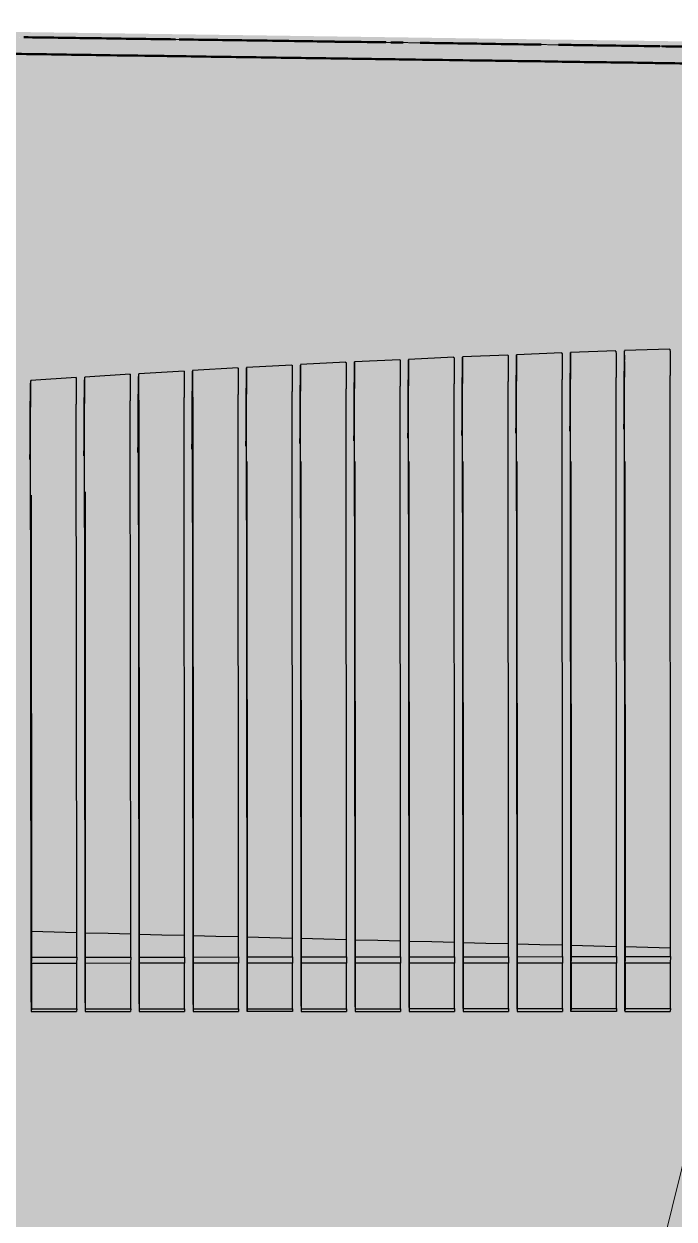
# Model space of a CAD drawing. Header units: metres. Extents: x 0 to 258, y 3 to 25.
# Drawn here: x 85.649 to 86.251, y 22.424 to 23.53 of the extents above; entities that cross this region are included whole.
import ezdxf

# ---------------------------------------------------------------- set-up
doc = ezdxf.new("R2010")
doc.units = ezdxf.units.M
doc.linetypes.add('JacobsDash', pattern=[0.0045, 0.003, -0.0015])
for name, color, linetype, lineweight in [('A-FLOR', 7, 'Continuous', 50), ('A-FLOR-HDLN', 7, 'JacobsDash', 18), ('A-GENM', 7, 'Continuous', 35), ('G-ANNO-TEXT', 7, 'Continuous', 9)]:
    doc.layers.add(name, color=color, linetype=linetype, lineweight=lineweight)

# ---------------------------------------------------------------- blocks, each defined once
blk = doc.blocks.new('BR08_SEATING_SOUTH 3 - BR08_SEATING_SOUTH 3-5677935-Section 194')
at = {"layer": 'A-GENM', "color": 254, "lineweight": 25, "true_color": 0xd4d4d4}
for p, q in [((-336.9088, 23.2257), (-336.9508, 23.224)), ((-336.8588, 23.2275), (-336.9008, 23.226)), ((-336.8509, 23.2236), (-336.8508, 23.2273)), ((-336.8088, 23.2292), (-336.8508, 23.2278)), ((-337.1088, 23.217), (-337.1508, 23.2148)), ((-337.1009, 23.2132), (-337.1008, 23.2168)), ((-337.0588, 23.2193), (-337.1008, 23.2173)), ((-337.0509, 23.2156), (-337.0516, 23.1961)), ((-337.0509, 23.2156), (-337.0508, 23.2192)), ((-337.0509, 23.1664), (-337.0509, 23.2156)), ((-337.0504, 22.6579), (-337.0509, 23.2156)), ((-337.0088, 23.2216), (-337.0508, 23.2197)), ((-337.0009, 23.2178), (-337.0016, 23.1983)), ((-337.0009, 23.2178), (-337.0008, 23.2215)), ((-337.0009, 23.1687), (-337.0009, 23.2178)), ((-337.0004, 22.6579), (-337.0009, 23.2178)), ((-336.9588, 23.2237), (-337.0008, 23.2219)), ((-336.9509, 23.2199), (-336.9516, 23.2004)), ((-336.9509, 23.2199), (-336.9508, 23.2235)), ((-336.9509, 23.1707), (-336.9509, 23.2199)), ((-336.9504, 22.6579), (-336.9509, 23.2199)), ((-336.9009, 23.2218), (-336.9016, 23.2024)), ((-336.9009, 23.2218), (-336.9008, 23.2255)), ((-336.9009, 23.1727), (-336.9009, 23.2218)), ((-336.9005, 22.6579), (-336.9009, 23.2218)), ((-336.8509, 23.2236), (-336.8516, 23.2042)), ((-336.8509, 23.1745), (-336.8509, 23.2236)), ((-336.8505, 22.6579), (-336.8509, 23.2236)), ((-337.3088, 23.2059), (-337.3508, 23.2033)), ((-337.3009, 23.2023), (-337.3008, 23.2059)), ((-337.2588, 23.2089), (-337.3008, 23.2064)), ((-337.2509, 23.2053), (-337.2516, 23.1856)), ((-337.2509, 23.2053), (-337.2508, 23.2089)), ((-337.2509, 23.1561), (-337.2509, 23.2053)), ((-337.2504, 22.6579), (-337.2509, 23.2053)), ((-337.2088, 23.2117), (-337.2508, 23.2094)), ((-337.2009, 23.208), (-337.2016, 23.1885)), ((-337.2009, 23.208), (-337.2008, 23.2117)), ((-337.2009, 23.1589), (-337.2009, 23.208)), ((-337.2004, 22.6579), (-337.2009, 23.208)), ((-337.1588, 23.2144), (-337.2008, 23.2122)), ((-337.1509, 23.2107), (-337.1516, 23.1911)), ((-337.1509, 23.2107), (-337.1508, 23.2143)), ((-337.1509, 23.1615), (-337.1509, 23.2107)), ((-337.1504, 22.6579), (-337.1509, 23.2107)), ((-337.1009, 23.2132), (-337.1016, 23.1937)), ((-337.1009, 23.164), (-337.1009, 23.2132)), ((-337.1004, 22.6579), (-337.1009, 23.2132)), ((-336.8516, 23.2042), (-336.8515, 23.155)), ((-336.8082, 22.6746), (-336.8086, 23.2046)), ((-337.4009, 23.196), (-337.4015, 23.1763)), ((-337.4009, 23.196), (-337.4008, 23.1996)), ((-337.4009, 23.1468), (-337.4009, 23.196)), ((-337.4004, 22.6579), (-337.4009, 23.196)), ((-337.3588, 23.2028), (-337.4008, 23.2001)), ((-337.3509, 23.1992), (-337.3516, 23.1796)), ((-337.3509, 23.1992), (-337.3508, 23.2028)), ((-337.3509, 23.15), (-337.3509, 23.1992)), ((-337.3504, 22.6579), (-337.3509, 23.1992)), ((-337.3009, 23.2023), (-337.3016, 23.1827)), ((-337.3009, 23.1531), (-337.3009, 23.2023)), ((-337.3004, 22.6579), (-337.3009, 23.2023)), ((-337.1016, 23.1937), (-337.1015, 23.1444)), ((-337.0582, 22.681), (-337.0586, 23.1948)), ((-337.0516, 23.1961), (-337.0515, 23.1468)), ((-337.0082, 22.6798), (-337.0086, 23.197)), ((-337.0016, 23.1983), (-337.0015, 23.1491)), ((-336.9582, 22.6785), (-336.9586, 23.1991)), ((-336.9516, 23.2004), (-336.9515, 23.1512)), ((-336.9082, 22.6772), (-336.9086, 23.2011)), ((-336.9016, 23.2024), (-336.9015, 23.1531)), ((-336.8582, 22.6759), (-336.8586, 23.2029)), ((-337.3016, 23.1827), (-337.3015, 23.1334)), ((-337.3006, 23.1818), (-337.3002, 22.6873)), ((-337.2582, 22.6862), (-337.2586, 23.1843)), ((-337.2516, 23.1856), (-337.2515, 23.1364)), ((-337.2506, 23.1847), (-337.2502, 22.686)), ((-337.2082, 22.6849), (-337.2086, 23.1871)), ((-337.2016, 23.1885), (-337.2015, 23.1392)), ((-337.1582, 22.6836), (-337.1586, 23.1898)), ((-337.1516, 23.1911), (-337.1515, 23.1419)), ((-337.1082, 22.6823), (-337.1086, 23.1924)), ((-337.4015, 23.1763), (-337.4015, 23.1271)), ((-337.3582, 22.6888), (-337.3586, 23.1782)), ((-337.3516, 23.1796), (-337.3515, 23.1303)), ((-337.3082, 22.6875), (-337.3086, 23.1813)), ((-336.9515, 23.1512), (-336.9509, 23.1707)), ((-336.9015, 23.1531), (-336.9009, 23.1727)), ((-336.8515, 23.155), (-336.8509, 23.1745)), ((-337.1515, 23.1419), (-337.1509, 23.1615)), ((-337.1015, 23.1444), (-337.1009, 23.164)), ((-337.0515, 23.1468), (-337.0509, 23.1664)), ((-337.0015, 23.1491), (-337.0009, 23.1687)), ((-337.3515, 23.1303), (-337.3509, 23.15)), ((-337.3015, 23.1334), (-337.3009, 23.1531)), ((-337.2515, 23.1364), (-337.2509, 23.1561)), ((-337.2015, 23.1392), (-337.2009, 23.1589)), ((-337.0015, 23.1491), (-337.0006, 23.1491)), ((-336.9515, 23.1512), (-336.9506, 23.1512)), ((-336.9015, 23.1531), (-336.9013, 23.1532)), ((-336.9013, 23.1532), (-336.9006, 23.1532)), ((-336.8515, 23.155), (-336.8506, 23.155)), ((-337.4015, 23.1271), (-337.4009, 23.1468)), ((-337.2015, 23.1392), (-337.2006, 23.1393)), ((-337.1515, 23.1419), (-337.1506, 23.1419)), ((-337.1015, 23.1444), (-337.1006, 23.1445)), ((-337.0515, 23.1468), (-337.0506, 23.1469)), ((-337.4015, 23.1271), (-337.4006, 23.1271)), ((-337.3515, 23.1303), (-337.3506, 23.1304)), ((-337.3015, 23.1334), (-337.3006, 23.1335)), ((-337.2515, 23.1364), (-337.2506, 23.1364)), ((-337.2006, 23.1251), (-337.2002, 22.6847)), ((-337.1506, 23.1251), (-337.1502, 22.6834)), ((-337.1006, 23.1251), (-337.1002, 22.6821)), ((-337.0506, 23.1251), (-337.0502, 22.6808)), ((-337.0006, 23.1251), (-337.0002, 22.6796)), ((-336.9506, 23.1251), (-336.9502, 22.6783)), ((-336.9006, 23.1251), (-336.9002, 22.677)), ((-336.8506, 23.1251), (-336.8502, 22.6757)), ((-337.4005, 23.0941), (-337.4002, 22.6899)), ((-337.3505, 23.0971), (-337.3502, 22.6886)), ((-337.4002, 22.6662), (-337.4004, 22.6579)), ((-337.3582, 22.6662), (-337.3584, 22.6605)), ((-337.3502, 22.6662), (-337.3504, 22.6579)), ((-337.3082, 22.6663), (-337.3084, 22.6606)), ((-337.3002, 22.6663), (-337.3004, 22.6579)), ((-337.2582, 22.6663), (-337.2584, 22.6606)), ((-337.2502, 22.6663), (-337.2504, 22.6579)), ((-337.2082, 22.6664), (-337.2084, 22.6606)), ((-337.2002, 22.6664), (-337.2004, 22.6579)), ((-337.1582, 22.6664), (-337.1584, 22.6606)), ((-337.1502, 22.6664), (-337.1504, 22.6579)), ((-337.1082, 22.6665), (-337.1084, 22.6606)), ((-337.1002, 22.6665), (-337.1004, 22.6579)), ((-337.0582, 22.6665), (-337.0584, 22.6606)), ((-337.0502, 22.6665), (-337.0504, 22.6579)), ((-337.0082, 22.6666), (-337.0084, 22.6606)), ((-337.0002, 22.6666), (-337.0004, 22.6579)), ((-336.9582, 22.6666), (-336.9584, 22.6606)), ((-336.9502, 22.6666), (-336.9504, 22.6579)), ((-336.9082, 22.6667), (-336.9084, 22.6607)), ((-336.9002, 22.6667), (-336.9005, 22.6579)), ((-336.8582, 22.6667), (-336.8584, 22.6607)), ((-336.8502, 22.6667), (-336.8505, 22.6579)), ((-336.8082, 22.6668), (-336.8084, 22.6607)), ((-337.4004, 22.6579), (-337.4002, 22.6605)), ((-337.4004, 22.6245), (-337.4004, 22.6579)), ((-337.3504, 22.6579), (-337.3502, 22.6605)), ((-337.3504, 22.6238), (-337.3504, 22.6579)), ((-337.3004, 22.6579), (-337.3002, 22.6606)), ((-337.3004, 22.6231), (-337.3004, 22.6579)), ((-337.2504, 22.6579), (-337.2502, 22.6606)), ((-337.2504, 22.6223), (-337.2504, 22.6579)), ((-337.2004, 22.6579), (-337.2002, 22.6606)), ((-337.2004, 22.6223), (-337.2004, 22.6579)), ((-337.1502, 22.6606), (-337.1504, 22.6579)), ((-337.1504, 22.6209), (-337.1504, 22.6579)), ((-337.1002, 22.6606), (-337.1004, 22.6579)), ((-337.1004, 22.6202), (-337.1004, 22.6579)), ((-337.0502, 22.6606), (-337.0504, 22.6579)), ((-337.0504, 22.6195), (-337.0504, 22.6579)), ((-337.0002, 22.6606), (-337.0004, 22.6579)), ((-337.0004, 22.6187), (-337.0004, 22.6579)), ((-336.9502, 22.6606), (-336.9504, 22.6579)), ((-336.9504, 22.618), (-336.9504, 22.6579)), ((-336.9002, 22.6607), (-336.9004, 22.6579)), ((-336.9004, 22.618), (-336.9004, 22.6579)), ((-336.8502, 22.6607), (-336.8504, 22.6579)), ((-336.8504, 22.6166), (-336.8504, 22.6579)), ((-337.4004, 22.6245), (-337.4004, 22.616)), ((-337.4002, 22.6185), (-337.4004, 22.616)), ((-337.3582, 22.6185), (-337.3584, 22.616)), ((-337.3504, 22.6238), (-337.3504, 22.616)), ((-337.3502, 22.6185), (-337.3504, 22.616)), ((-337.3082, 22.6185), (-337.3084, 22.616)), ((-337.3004, 22.6231), (-337.3004, 22.616)), ((-337.3002, 22.6185), (-337.3004, 22.616)), ((-337.2582, 22.6185), (-337.2584, 22.616)), ((-337.2504, 22.6223), (-337.2504, 22.616)), ((-337.2502, 22.6185), (-337.2504, 22.616)), ((-337.2082, 22.6185), (-337.2084, 22.616)), ((-337.2004, 22.616), (-337.2004, 22.6223)), ((-337.2002, 22.6185), (-337.2004, 22.616)), ((-337.1582, 22.6185), (-337.1584, 22.616)), ((-337.1504, 22.6209), (-337.1504, 22.616)), ((-337.1502, 22.6185), (-337.1504, 22.616)), ((-337.1082, 22.6185), (-337.1084, 22.616)), ((-337.1004, 22.6202), (-337.1004, 22.616)), ((-337.1002, 22.6185), (-337.1004, 22.616)), ((-337.0582, 22.6185), (-337.0584, 22.616)), ((-337.0504, 22.6195), (-337.0504, 22.616)), ((-337.0502, 22.6186), (-337.0504, 22.616)), ((-337.0082, 22.6186), (-337.0084, 22.616)), ((-337.0004, 22.6187), (-337.0004, 22.616)), ((-337.0002, 22.6186), (-337.0004, 22.616)), ((-336.9582, 22.6186), (-336.9584, 22.616)), ((-336.9502, 22.6186), (-336.9504, 22.616)), ((-336.9504, 22.618), (-336.9504, 22.616)), ((-336.9082, 22.6186), (-336.9084, 22.616)), ((-336.9002, 22.6186), (-336.9004, 22.616)), ((-336.9004, 22.616), (-336.9004, 22.618)), ((-336.8582, 22.6186), (-336.8584, 22.616)), ((-336.8502, 22.6186), (-336.8504, 22.616)), ((-336.8082, 22.6186), (-336.8084, 22.616)), ((-337.4004, 22.616), (-337.3584, 22.616)), ((-337.3504, 22.616), (-337.3084, 22.616)), ((-337.3004, 22.616), (-337.2584, 22.616)), ((-337.2504, 22.616), (-337.2084, 22.616)), ((-337.1584, 22.616), (-337.2004, 22.616)), ((-337.1504, 22.616), (-337.1273, 22.616)), ((-337.1273, 22.616), (-337.1084, 22.616)), ((-337.1004, 22.616), (-337.0584, 22.616)), ((-337.0504, 22.616), (-337.0084, 22.616)), ((-337.0004, 22.616), (-336.9584, 22.616)), ((-336.9504, 22.616), (-336.9488, 22.616)), ((-336.9488, 22.616), (-336.947, 22.616)), ((-336.947, 22.616), (-336.9084, 22.616)), ((-336.8988, 22.616), (-336.9004, 22.616)), ((-336.897, 22.616), (-336.8988, 22.616)), ((-336.8584, 22.616), (-336.897, 22.616)), ((-336.8504, 22.6166), (-336.8504, 22.616)), ((-336.8504, 22.616), (-336.8301, 22.616)), ((-336.8301, 22.616), (-336.8093, 22.616)), ((-336.8093, 22.616), (-336.8084, 22.616))]:
    blk.add_line(p, q, dxfattribs=at)
at = {"layer": 'A-GENM', "color": 7, "lineweight": 25, "true_color": 0xefefef}
for p, q in [((-337.4002, 22.6662), (-337.3582, 22.6662)), ((-337.3502, 22.6662), (-337.3082, 22.6663)), ((-337.3002, 22.6663), (-337.2582, 22.6663)), ((-337.2502, 22.6663), (-337.2082, 22.6664)), ((-337.2002, 22.6664), (-337.1582, 22.6664)), ((-337.1502, 22.6664), (-337.1082, 22.6665)), ((-337.1002, 22.6665), (-337.0582, 22.6665)), ((-337.0502, 22.6665), (-337.0082, 22.6666)), ((-337.0002, 22.6666), (-336.9582, 22.6666)), ((-336.9502, 22.6666), (-336.9082, 22.6667)), ((-336.9002, 22.6667), (-336.8582, 22.6667)), ((-336.8502, 22.6667), (-336.8082, 22.6668)), ((-337.3582, 22.6605), (-337.4002, 22.6605)), ((-337.4002, 22.6605), (-337.4002, 22.6185)), ((-337.3582, 22.6185), (-337.3582, 22.6605)), ((-337.3082, 22.6606), (-337.3502, 22.6605)), ((-337.3502, 22.6605), (-337.3502, 22.6185)), ((-337.3082, 22.6185), (-337.3082, 22.6606)), ((-337.2582, 22.6606), (-337.3002, 22.6606)), ((-337.3002, 22.6606), (-337.3002, 22.6185)), ((-337.2582, 22.6185), (-337.2582, 22.6606)), ((-337.2082, 22.6606), (-337.2502, 22.6606)), ((-337.2502, 22.6606), (-337.2502, 22.6185)), ((-337.2082, 22.6185), (-337.2082, 22.6606)), ((-337.1582, 22.6606), (-337.2002, 22.6606)), ((-337.2002, 22.6606), (-337.2002, 22.6185)), ((-337.1582, 22.6185), (-337.1582, 22.6606)), ((-337.1082, 22.6606), (-337.1502, 22.6606)), ((-337.1502, 22.6606), (-337.1502, 22.6185)), ((-337.1082, 22.6185), (-337.1082, 22.6606)), ((-337.0582, 22.6606), (-337.1002, 22.6606)), ((-337.1002, 22.6606), (-337.1002, 22.6185)), ((-337.0582, 22.6185), (-337.0582, 22.6606)), ((-337.0082, 22.6606), (-337.0502, 22.6606)), ((-337.0502, 22.6606), (-337.0502, 22.6186)), ((-337.0082, 22.6186), (-337.0082, 22.6606)), ((-336.9582, 22.6606), (-337.0002, 22.6606)), ((-337.0002, 22.6606), (-337.0002, 22.6186)), ((-336.9582, 22.6186), (-336.9582, 22.6606)), ((-336.9082, 22.6607), (-336.9502, 22.6606)), ((-336.9502, 22.6606), (-336.9502, 22.6186)), ((-336.9082, 22.6186), (-336.9082, 22.6607)), ((-336.8582, 22.6607), (-336.9002, 22.6607)), ((-336.9002, 22.6607), (-336.9002, 22.6186)), ((-336.8582, 22.6186), (-336.8582, 22.6607)), ((-336.8082, 22.6607), (-336.8502, 22.6607)), ((-336.8502, 22.6607), (-336.8502, 22.6186)), ((-336.8082, 22.6186), (-336.8082, 22.6607)), ((-337.4002, 22.6185), (-337.3582, 22.6185)), ((-337.3502, 22.6185), (-337.3082, 22.6185)), ((-337.3002, 22.6185), (-337.2582, 22.6185)), ((-337.2502, 22.6185), (-337.2082, 22.6185)), ((-337.2002, 22.6185), (-337.1582, 22.6185)), ((-337.1502, 22.6185), (-337.1082, 22.6185)), ((-337.1002, 22.6185), (-337.0582, 22.6185)), ((-337.0502, 22.6186), (-337.0082, 22.6186)), ((-337.0002, 22.6186), (-336.9582, 22.6186)), ((-336.9502, 22.6186), (-336.9082, 22.6186)), ((-336.9002, 22.6186), (-336.8582, 22.6186)), ((-336.8502, 22.6186), (-336.8082, 22.6186))]:
    blk.add_line(p, q, dxfattribs=at)
at = {"layer": 'A-GENM', "color": 7, "lineweight": 25, "true_color": 0xefefef, "flags": 128}
for points in [[(-337.3582, 22.6888), (-337.3792, 22.6893), (-337.4002, 22.6899)], [(-337.4002, 22.6899), (-337.4002, 22.678), (-337.4002, 22.6662)], [(-337.3582, 22.6662), (-337.3582, 22.6775), (-337.3582, 22.6888)], [(-337.3082, 22.6875), (-337.3292, 22.688), (-337.3502, 22.6886)], [(-337.3502, 22.6886), (-337.3502, 22.6774), (-337.3502, 22.6662)], [(-337.3082, 22.6663), (-337.3082, 22.6769), (-337.3082, 22.6875)], [(-337.2582, 22.6862), (-337.2792, 22.6867), (-337.3002, 22.6873)], [(-337.3002, 22.6873), (-337.3002, 22.6768), (-337.3002, 22.6663)], [(-337.2582, 22.6663), (-337.2582, 22.6763), (-337.2582, 22.6862)], [(-337.2082, 22.6849), (-337.2292, 22.6854), (-337.2502, 22.686)], [(-337.2502, 22.686), (-337.2502, 22.6762), (-337.2502, 22.6663)], [(-337.2082, 22.6664), (-337.2082, 22.6756), (-337.2082, 22.6849)], [(-337.1582, 22.6836), (-337.1792, 22.6842), (-337.2002, 22.6847)], [(-337.2002, 22.6847), (-337.2002, 22.6755), (-337.2002, 22.6664)], [(-337.1582, 22.6664), (-337.1582, 22.675), (-337.1582, 22.6836)], [(-337.1082, 22.6823), (-337.1292, 22.6829), (-337.1502, 22.6834)], [(-337.1502, 22.6834), (-337.1502, 22.6749), (-337.1502, 22.6664)], [(-337.1082, 22.6665), (-337.1082, 22.6744), (-337.1082, 22.6823)], [(-337.0582, 22.681), (-337.0792, 22.6816), (-337.1002, 22.6821)], [(-337.1002, 22.6821), (-337.1002, 22.6743), (-337.1002, 22.6665)], [(-337.0582, 22.6665), (-337.0582, 22.6738), (-337.0582, 22.681)], [(-337.0082, 22.6798), (-337.0292, 22.6803), (-337.0502, 22.6808)], [(-337.0502, 22.6808), (-337.0502, 22.6737), (-337.0502, 22.6665)], [(-337.0082, 22.6666), (-337.0082, 22.6732), (-337.0082, 22.6798)], [(-336.9582, 22.6785), (-336.9792, 22.679), (-337.0002, 22.6796)], [(-337.0002, 22.6796), (-337.0002, 22.6731), (-337.0002, 22.6666)], [(-336.9582, 22.6666), (-336.9582, 22.6725), (-336.9582, 22.6785)], [(-336.9082, 22.6772), (-336.9292, 22.6777), (-336.9502, 22.6783)], [(-336.9502, 22.6783), (-336.9502, 22.6724), (-336.9502, 22.6666)], [(-336.9082, 22.6667), (-336.9082, 22.6719), (-336.9082, 22.6772)], [(-336.8582, 22.6759), (-336.8792, 22.6765), (-336.9002, 22.677)], [(-336.9002, 22.677), (-336.9002, 22.6718), (-336.9002, 22.6667)], [(-336.8582, 22.6667), (-336.8582, 22.6713), (-336.8582, 22.6759)], [(-336.8082, 22.6746), (-336.8292, 22.6752), (-336.8502, 22.6757)], [(-336.8502, 22.6757), (-336.8502, 22.6712), (-336.8502, 22.6667)], [(-336.8082, 22.6668), (-336.8082, 22.6707), (-336.8082, 22.6746)]]:
    blk.add_lwpolyline(points, dxfattribs=at)
at = {"layer": 'A-GENM', "color": 254, "lineweight": 25, "true_color": 0xd4d4d4}
for points, knots in [([(-336.9088, 23.2252), (-336.9088, 23.2256), (-336.9088, 23.2258), (-336.9087, 23.225), (-336.9087, 23.2244), (-336.9087, 23.224)], [0, 0, 0, 0, 0.1666667, 0.25, 0.3333333, 0.3333333, 0.3333333, 0.3333333]), ([(-336.9006, 23.2014), (-336.9006, 23.2042), (-336.9006, 23.208), (-336.9006, 23.2125), (-336.9007, 23.2155), (-336.9007, 23.2182), (-336.9007, 23.2207), (-336.9007, 23.2228), (-336.9007, 23.2243), (-336.9007, 23.2253), (-336.9008, 23.2261), (-336.9008, 23.2259), (-336.9008, 23.2255)], [0, 0, 0, 0, 0.166667, 0.25, 0.333333, 0.416667, 0.5, 0.583333, 0.666667, 0.75, 0.833333, 1, 1, 1, 1]), ([(-336.8588, 23.227), (-336.8588, 23.2274), (-336.8588, 23.2276), (-336.8588, 23.2269), (-336.8587, 23.2262), (-336.8587, 23.2258)], [0, 0, 0, 0, 0.1666667, 0.25, 0.3333333, 0.3333333, 0.3333333, 0.3333333]), ([(-336.8587, 23.2258), (-336.8587, 23.2254), (-336.8587, 23.2243), (-336.8587, 23.2222), (-336.8587, 23.2198), (-336.8587, 23.217), (-336.8586, 23.214), (-336.8586, 23.2095), (-336.8586, 23.2057), (-336.8586, 23.2029)], [0.3333333, 0.3333333, 0.3333333, 0.3333333, 0.4166667, 0.5, 0.5833333, 0.6666667, 0.75, 0.8333333, 1, 1, 1, 1]), ([(-336.8506, 23.2032), (-336.8506, 23.206), (-336.8506, 23.2098), (-336.8506, 23.2143), (-336.8507, 23.2173), (-336.8507, 23.22), (-336.8507, 23.2225), (-336.8507, 23.2246), (-336.8507, 23.2262), (-336.8508, 23.2272), (-336.8508, 23.2279), (-336.8508, 23.2277), (-336.8508, 23.2273)], [0, 0, 0, 0, 0.166667, 0.25, 0.333333, 0.416667, 0.5, 0.583333, 0.666667, 0.75, 0.833333, 1, 1, 1, 1]), ([(-336.8088, 23.2287), (-336.8088, 23.2291), (-336.8088, 23.2293), (-336.8088, 23.2286), (-336.8087, 23.2279), (-336.8087, 23.2275)], [0, 0, 0, 0, 0.1666667, 0.25, 0.3333333, 0.3333333, 0.3333333, 0.3333333]), ([(-336.8087, 23.2275), (-336.8087, 23.227), (-336.8087, 23.226), (-336.8087, 23.2239), (-336.8087, 23.2214), (-336.8087, 23.2187), (-336.8086, 23.2157), (-336.8086, 23.2112), (-336.8086, 23.2074), (-336.8086, 23.2046)], [0.3333333, 0.3333333, 0.3333333, 0.3333333, 0.4166667, 0.5, 0.5833333, 0.6666667, 0.75, 0.8333333, 1, 1, 1, 1]), ([(-337.1506, 23.1902), (-337.1506, 23.193), (-337.1506, 23.1968), (-337.1506, 23.2013), (-337.1506, 23.2043), (-337.1507, 23.2071), (-337.1507, 23.2095), (-337.1507, 23.2116), (-337.1507, 23.2132), (-337.1507, 23.2142), (-337.1508, 23.2149), (-337.1508, 23.2148), (-337.1508, 23.2143)], [0, 0, 0, 0, 0.166667, 0.25, 0.333333, 0.416667, 0.5, 0.583333, 0.666667, 0.75, 0.833333, 1, 1, 1, 1]), ([(-337.1088, 23.2165), (-337.1088, 23.2169), (-337.1088, 23.217), (-337.1087, 23.2163), (-337.1087, 23.2153), (-337.1087, 23.2138), (-337.1087, 23.2117), (-337.1087, 23.2092), (-337.1086, 23.2064), (-337.1086, 23.2034), (-337.1086, 23.199), (-337.1086, 23.1951), (-337.1086, 23.1924)], [0, 0, 0, 0, 0.166667, 0.25, 0.333333, 0.416667, 0.5, 0.583333, 0.666667, 0.75, 0.833333, 1, 1, 1, 1]), ([(-337.1006, 23.1928), (-337.1006, 23.1955), (-337.1006, 23.1994), (-337.1006, 23.2038), (-337.1006, 23.2068), (-337.1007, 23.2096), (-337.1007, 23.2121), (-337.1007, 23.2141), (-337.1007, 23.2157), (-337.1007, 23.2167), (-337.1008, 23.2174), (-337.1008, 23.2173), (-337.1008, 23.2168)], [0, 0, 0, 0, 0.166667, 0.25, 0.333333, 0.416667, 0.5, 0.583333, 0.666667, 0.75, 0.833333, 1, 1, 1, 1]), ([(-337.0588, 23.2189), (-337.0588, 23.2193), (-337.0588, 23.2194), (-337.0587, 23.2187), (-337.0587, 23.218), (-337.0587, 23.2176)], [0, 0, 0, 0, 0.1666667, 0.25, 0.3333333, 0.3333333, 0.3333333, 0.3333333]), ([(-337.0587, 23.2176), (-337.0587, 23.2172), (-337.0587, 23.2162), (-337.0587, 23.2141), (-337.0587, 23.2116), (-337.0586, 23.2088), (-337.0586, 23.2058), (-337.0586, 23.2014), (-337.0586, 23.1975), (-337.0586, 23.1948)], [0.3333333, 0.3333333, 0.3333333, 0.3333333, 0.4166667, 0.5, 0.5833333, 0.6666667, 0.75, 0.8333333, 1, 1, 1, 1]), ([(-337.0506, 23.1951), (-337.0506, 23.1979), (-337.0506, 23.2017), (-337.0506, 23.2062), (-337.0506, 23.2092), (-337.0507, 23.212), (-337.0507, 23.2144), (-337.0507, 23.2165), (-337.0507, 23.2181), (-337.0507, 23.2191), (-337.0508, 23.2198), (-337.0508, 23.2196), (-337.0508, 23.2192)], [0, 0, 0, 0, 0.166667, 0.25, 0.333333, 0.416667, 0.5, 0.583333, 0.666667, 0.75, 0.833333, 1, 1, 1, 1]), ([(-337.0088, 23.2211), (-337.0088, 23.2215), (-337.0088, 23.2217), (-337.0087, 23.221), (-337.0087, 23.2203), (-337.0087, 23.2199)], [0, 0, 0, 0, 0.1666667, 0.25, 0.3333333, 0.3333333, 0.3333333, 0.3333333]), ([(-337.0087, 23.2199), (-337.0087, 23.2194), (-337.0087, 23.2184), (-337.0087, 23.2163), (-337.0087, 23.2138), (-337.0086, 23.2111), (-337.0086, 23.2081), (-337.0086, 23.2036), (-337.0086, 23.1998), (-337.0086, 23.197)], [0.3333333, 0.3333333, 0.3333333, 0.3333333, 0.4166667, 0.5, 0.5833333, 0.6666667, 0.75, 0.8333333, 1, 1, 1, 1]), ([(-337.0006, 23.1974), (-337.0006, 23.2001), (-337.0006, 23.204), (-337.0006, 23.2084), (-337.0006, 23.2114), (-337.0007, 23.2142), (-337.0007, 23.2167), (-337.0007, 23.2188), (-337.0007, 23.2203), (-337.0007, 23.2213), (-337.0008, 23.222), (-337.0008, 23.2219), (-337.0008, 23.2215)], [0, 0, 0, 0, 0.166667, 0.25, 0.333333, 0.416667, 0.5, 0.583333, 0.666667, 0.75, 0.833333, 1, 1, 1, 1]), ([(-336.9588, 23.2232), (-336.9588, 23.2236), (-336.9588, 23.2238), (-336.9587, 23.2231), (-336.9587, 23.2224), (-336.9587, 23.222)], [0, 0, 0, 0, 0.1666667, 0.25, 0.3333333, 0.3333333, 0.3333333, 0.3333333]), ([(-336.9587, 23.222), (-336.9587, 23.2216), (-336.9587, 23.2205), (-336.9587, 23.2184), (-336.9587, 23.216), (-336.9587, 23.2132), (-336.9586, 23.2102), (-336.9586, 23.2057), (-336.9586, 23.2019), (-336.9586, 23.1991)], [0.3333333, 0.3333333, 0.3333333, 0.3333333, 0.4166667, 0.5, 0.5833333, 0.6666667, 0.75, 0.8333333, 1, 1, 1, 1]), ([(-336.9506, 23.1995), (-336.9506, 23.2022), (-336.9506, 23.2061), (-336.9506, 23.2105), (-336.9507, 23.2135), (-336.9507, 23.2163), (-336.9507, 23.2188), (-336.9507, 23.2208), (-336.9507, 23.2224), (-336.9507, 23.2234), (-336.9508, 23.2241), (-336.9508, 23.224), (-336.9508, 23.2235)], [0, 0, 0, 0, 0.166667, 0.25, 0.333333, 0.416667, 0.5, 0.583333, 0.666667, 0.75, 0.833333, 1, 1, 1, 1]), ([(-336.9087, 23.224), (-336.9087, 23.2235), (-336.9087, 23.2225), (-336.9087, 23.2204), (-336.9087, 23.2179), (-336.9087, 23.2152), (-336.9086, 23.2122), (-336.9086, 23.2077), (-336.9086, 23.2039), (-336.9086, 23.2011)], [0.3333333, 0.3333333, 0.3333333, 0.3333333, 0.4166667, 0.5, 0.5833333, 0.6666667, 0.75, 0.8333333, 1, 1, 1, 1]), ([(-337.3088, 23.2054), (-337.3088, 23.2059), (-337.3088, 23.206), (-337.3087, 23.2053), (-337.3087, 23.2046), (-337.3087, 23.2042)], [0, 0, 0, 0, 0.1666667, 0.25, 0.3333333, 0.3333333, 0.3333333, 0.3333333]), ([(-337.3087, 23.2042), (-337.3087, 23.2038), (-337.3087, 23.2027), (-337.3087, 23.2006), (-337.3087, 23.1982), (-337.3086, 23.1954), (-337.3086, 23.1924), (-337.3086, 23.1879), (-337.3086, 23.1841), (-337.3086, 23.1813)], [0.3333333, 0.3333333, 0.3333333, 0.3333333, 0.4166667, 0.5, 0.5833333, 0.6666667, 0.75, 0.8333333, 1, 1, 1, 1]), ([(-337.3006, 23.1818), (-337.3006, 23.1846), (-337.3006, 23.1884), (-337.3006, 23.1929), (-337.3006, 23.1959), (-337.3006, 23.1986), (-337.3007, 23.2011), (-337.3007, 23.2032), (-337.3007, 23.2048), (-337.3007, 23.2058), (-337.3008, 23.2065), (-337.3008, 23.2064), (-337.3008, 23.2059)], [0, 0, 0, 0, 0.166667, 0.25, 0.333333, 0.416667, 0.5, 0.583333, 0.666667, 0.75, 0.833333, 1, 1, 1, 1]), ([(-337.2588, 23.2084), (-337.2588, 23.2088), (-337.2588, 23.209), (-337.2587, 23.2083), (-337.2587, 23.2076), (-337.2587, 23.2072)], [0, 0, 0, 0, 0.1666667, 0.25, 0.3333333, 0.3333333, 0.3333333, 0.3333333]), ([(-337.2587, 23.2072), (-337.2587, 23.2067), (-337.2587, 23.2057), (-337.2587, 23.2036), (-337.2587, 23.2011), (-337.2586, 23.1984), (-337.2586, 23.1954), (-337.2586, 23.1909), (-337.2586, 23.1871), (-337.2586, 23.1843)], [0.3333333, 0.3333333, 0.3333333, 0.3333333, 0.4166667, 0.5, 0.5833333, 0.6666667, 0.75, 0.8333333, 1, 1, 1, 1]), ([(-337.2506, 23.1847), (-337.2506, 23.1875), (-337.2506, 23.1914), (-337.2506, 23.1958), (-337.2506, 23.1988), (-337.2507, 23.2016), (-337.2507, 23.2041), (-337.2507, 23.2062), (-337.2507, 23.2077), (-337.2507, 23.2087), (-337.2508, 23.2095), (-337.2508, 23.2093), (-337.2508, 23.2089)], [0, 0, 0, 0, 0.166667, 0.25, 0.333333, 0.416667, 0.5, 0.583333, 0.666667, 0.75, 0.833333, 1, 1, 1, 1]), ([(-337.2088, 23.2112), (-337.2088, 23.2117), (-337.2088, 23.2118), (-337.2087, 23.2111), (-337.2087, 23.2104), (-337.2087, 23.21)], [0, 0, 0, 0, 0.1666667, 0.25, 0.3333333, 0.3333333, 0.3333333, 0.3333333]), ([(-337.2087, 23.21), (-337.2087, 23.2096), (-337.2087, 23.2085), (-337.2087, 23.2064), (-337.2087, 23.204), (-337.2086, 23.2012), (-337.2086, 23.1982), (-337.2086, 23.1937), (-337.2086, 23.1899), (-337.2086, 23.1871)], [0.3333333, 0.3333333, 0.3333333, 0.3333333, 0.4166667, 0.5, 0.5833333, 0.6666667, 0.75, 0.8333333, 1, 1, 1, 1]), ([(-337.2006, 23.1876), (-337.2006, 23.1903), (-337.2006, 23.1942), (-337.2006, 23.1986), (-337.2006, 23.2016), (-337.2007, 23.2044), (-337.2007, 23.2069), (-337.2007, 23.209), (-337.2007, 23.2105), (-337.2007, 23.2115), (-337.2008, 23.2123), (-337.2008, 23.2121), (-337.2008, 23.2117)], [0, 0, 0, 0, 0.166667, 0.25, 0.333333, 0.416667, 0.5, 0.583333, 0.666667, 0.75, 0.833333, 1, 1, 1, 1]), ([(-337.1588, 23.2139), (-337.1588, 23.2143), (-337.1588, 23.2145), (-337.1587, 23.2138), (-337.1587, 23.2128), (-337.1587, 23.2112), (-337.1587, 23.2091), (-337.1587, 23.2066), (-337.1586, 23.2039), (-337.1586, 23.2009), (-337.1586, 23.1964), (-337.1586, 23.1926), (-337.1586, 23.1898)], [0, 0, 0, 0, 0.166667, 0.25, 0.333333, 0.416667, 0.5, 0.583333, 0.666667, 0.75, 0.833333, 1, 1, 1, 1]), ([(-337.4006, 23.1755), (-337.4006, 23.1782), (-337.4006, 23.1821), (-337.4006, 23.1865), (-337.4006, 23.1896), (-337.4006, 23.1923), (-337.4007, 23.1948), (-337.4007, 23.1969), (-337.4007, 23.1984), (-337.4007, 23.1995), (-337.4008, 23.2002), (-337.4008, 23.2), (-337.4008, 23.1996)], [0, 0, 0, 0, 0.166667, 0.25, 0.333333, 0.416667, 0.5, 0.583333, 0.666667, 0.75, 0.833333, 1, 1, 1, 1]), ([(-337.3588, 23.2023), (-337.3588, 23.2028), (-337.3588, 23.2029), (-337.3587, 23.2022), (-337.3587, 23.2015), (-337.3587, 23.2011)], [0, 0, 0, 0, 0.1666667, 0.25, 0.3333333, 0.3333333, 0.3333333, 0.3333333]), ([(-337.3587, 23.2011), (-337.3587, 23.2007), (-337.3587, 23.1996), (-337.3587, 23.1975), (-337.3586, 23.195), (-337.3586, 23.1923), (-337.3586, 23.1893), (-337.3586, 23.1848), (-337.3586, 23.181), (-337.3586, 23.1782)], [0.3333333, 0.3333333, 0.3333333, 0.3333333, 0.4166667, 0.5, 0.5833333, 0.6666667, 0.75, 0.8333333, 1, 1, 1, 1]), ([(-337.3506, 23.1787), (-337.3506, 23.1815), (-337.3506, 23.1853), (-337.3506, 23.1898), (-337.3506, 23.1928), (-337.3506, 23.1955), (-337.3507, 23.198), (-337.3507, 23.2001), (-337.3507, 23.2017), (-337.3507, 23.2027), (-337.3508, 23.2034), (-337.3508, 23.2033), (-337.3508, 23.2028)], [0, 0, 0, 0, 0.166667, 0.25, 0.333333, 0.416667, 0.5, 0.583333, 0.666667, 0.75, 0.833333, 1, 1, 1, 1])]:
    blk.add_open_spline(points, degree=3, knots=knots, dxfattribs=at)
blk = doc.blocks.new('T2DPAA-T2D-C3S-DU-M3D-100304_rvt-24-Section 194')
at = {"layer": 'A-GENM', "color": 254, "lineweight": 25, "true_color": 0xd4d4d4}
blk.add_blockref('BR08_SEATING_SOUTH 3 - BR08_SEATING_SOUTH 3-5677935-Section 194', (0, 0), dxfattribs=at)

msp = doc.modelspace()

# ---------------------------------------------------------------- hatches: boundary and pattern name
at = {"layer": 'A-FLOR', "lineweight": 5, "true_color": 0xc0c0c0}
for points in [[(89.1047, 23.4687), (89.1047, 23.4739), (85.1157, 23.5302), (85.1157, 23.5255), (89.0976, 23.4688)], [(89.1047, 22.2684), (89.1047, 23.4531), (85.1157, 23.51), (85.1157, 22.3252), (89.1013, 22.2684)]]:
    msp.add_hatch(color=9, dxfattribs=at).paths.add_polyline_path(points)
h = msp.add_hatch(color=9, dxfattribs=at)
h.paths.add_polyline_path([(87.4367, 23.4924), (85.1157, 23.5255), (85.1157, 23.51), (87.4353, 23.4769)])
h.paths.add_polyline_path([(89.1047, 23.4531), (89.1047, 23.4687), (87.4367, 23.4924), (87.4353, 23.4769), (89.1039, 23.4531)])

# ---------------------------------------------------------------- linework, layer by layer
at = {"layer": 'A-FLOR'}
for points in [[(85.6485, 23.5179), (85.6697, 23.5176), (85.6909, 23.5173), (85.7122, 23.517)], [(85.904, 23.5143), (85.9147, 23.5141), (85.9253, 23.514), (85.9359, 23.5138)], [(85.9883, 23.5131), (85.9921, 23.513), (85.9959, 23.513), (85.9997, 23.5129)]]:
    msp.add_open_spline(points, degree=3, dxfattribs=at)
for points, knots in [([(85.7122, 23.517), (85.7134, 23.517), (85.7388, 23.5166), (85.7645, 23.5163), (85.7888, 23.5159)], [0.296780438, 0.296780438, 0.296780438, 0.296780438, 0.296875, 0.298802518, 0.298802518, 0.298802518, 0.298802518]), ([(85.7922, 23.5159), (85.8161, 23.5155), (85.8534, 23.515), (85.8906, 23.5145), (85.904, 23.5143)], [0.298890283, 0.298890283, 0.298890283, 0.298890283, 0.30078125, 0.301843989, 0.301843989, 0.301843989, 0.301843989]), ([(85.9359, 23.5138), (85.9365, 23.5138), (85.9525, 23.5136), (85.9684, 23.5134), (85.9838, 23.5132)], [0.302687952, 0.302687952, 0.302687952, 0.302687952, 0.302734375, 0.303954006, 0.303954006, 0.303954006, 0.303954006]), ([(85.767, 23.5007), (85.7498, 23.5009), (85.7079, 23.5015), (85.6646, 23.5022), (85.6381, 23.5025), (85.6363, 23.5026)], [-0.298232907, -0.298232907, -0.298232907, -0.298232907, -0.296875, -0.294921875, -0.294774878, -0.294774878, -0.294774878, -0.294774878]), ([(86.0156, 23.5127), (86.0388, 23.5124), (86.0761, 23.5118), (86.1134, 23.5113), (86.1275, 23.5111)], [0.304797946, 0.304797946, 0.304797946, 0.304797946, 0.306640625, 0.307751728, 0.307751728, 0.307751728, 0.307751728]), ([(86.1435, 23.5109), (86.1488, 23.5108), (86.1648, 23.5106), (86.1808, 23.5103), (86.1915, 23.5102)], [0.308173682, 0.308173682, 0.308173682, 0.308173682, 0.30859375, 0.309439654, 0.309439654, 0.309439654, 0.309439654]), ([(86.1915, 23.5102), (86.2054, 23.51), (86.2208, 23.5098), (86.2362, 23.5096), (86.2376, 23.5095)], [0.309439779, 0.309439779, 0.309439779, 0.309439779, 0.310546875, 0.310660506, 0.310660506, 0.310660506, 0.310660506]), ([(86.2393, 23.5095), (86.2496, 23.5094), (86.2655, 23.5091), (86.2814, 23.5089), (86.2871, 23.5088)], [0.310705353, 0.310705353, 0.310705353, 0.310705353, 0.311523438, 0.311971542, 0.311971542, 0.311971542, 0.311971542]), ([(85.996, 23.4974), (85.9765, 23.4977), (85.9324, 23.4983), (85.8636, 23.4993), (85.8068, 23.5001), (85.7745, 23.5006), (85.767, 23.5007)], [-0.304284457, -0.304284457, -0.304284457, -0.304284457, -0.302734375, -0.30078125, -0.298828125, -0.298232976, -0.298232976, -0.298232976, -0.298232976]), ([(86.0614, 23.4965), (86.0447, 23.4967), (86.0229, 23.497), (86.0011, 23.4974), (85.996, 23.4974)], [-0.306013322, -0.306013322, -0.306013322, -0.306013322, -0.3046875, -0.304284532, -0.304284532, -0.304284532, -0.304284532]), ([(86.1269, 23.4956), (86.113, 23.4958), (86.0911, 23.4961), (86.0693, 23.4964), (86.0614, 23.4965)], [-0.307742486, -0.307742486, -0.307742486, -0.307742486, -0.306640625, -0.306013472, -0.306013472, -0.306013472, -0.306013472]), ([(86.2251, 23.4942), (86.2032, 23.4945), (86.1705, 23.4949), (86.1377, 23.4954), (86.1269, 23.4956)], [-0.310335911, -0.310335911, -0.310335911, -0.310335911, -0.30859375, -0.307742532, -0.307742532, -0.307742532, -0.307742532]), ([(86.323, 23.4928), (86.3176, 23.4928), (86.2999, 23.4931), (86.27, 23.4935), (86.2427, 23.4939), (86.2278, 23.4941), (86.2251, 23.4942)], [-0.312929217, -0.312929217, -0.312929217, -0.312929217, -0.3125, -0.311523438, -0.310546875, -0.310336008, -0.310336008, -0.310336008, -0.310336008])]:
    msp.add_open_spline(points, degree=3, knots=knots, dxfattribs=at)
at = {"layer": 'A-FLOR-HDLN'}
for points, knots in [([(85.7889, 23.5159), (85.7892, 23.5159), (85.7903, 23.5159), (85.7914, 23.5159), (85.7921, 23.5159)], [0.29880382591, 0.29880382591, 0.29880382591, 0.29880382591, 0.298828125, 0.29888897569, 0.29888897569, 0.29888897569, 0.29888897569]), ([(85.9997, 23.5129), (86.0036, 23.5129), (86.0089, 23.5128), (86.0142, 23.5127), (86.0156, 23.5127)], [0.3043758772, 0.3043758772, 0.3043758772, 0.3043758772, 0.3046875, 0.3047966338, 0.3047966338, 0.3047966338, 0.3047966338])]:
    msp.add_open_spline(points, degree=3, knots=knots, dxfattribs=at)
for points in [[(85.9838, 23.5132), (85.9853, 23.5131), (85.9868, 23.5131), (85.9882, 23.5131)], [(86.1275, 23.5111), (86.1328, 23.511), (86.1381, 23.511), (86.1434, 23.5109)], [(86.2377, 23.5095), (86.2382, 23.5095), (86.2387, 23.5095), (86.2393, 23.5095)]]:
    msp.add_open_spline(points, degree=3, dxfattribs=at)
at = {"layer": 'G-ANNO-TEXT'}
msp.add_line((86.3194, 22.7211), (85.9638, 21.2746), dxfattribs=at)

# ---------------------------------------------------------------- block references
at = {"lineweight": 5}
msp.add_blockref('T2DPAA-T2D-C3S-DU-M3D-100304_rvt-24-Section 194', (423.0556, 0), dxfattribs=at)

doc.saveas('drawing.dxf')
